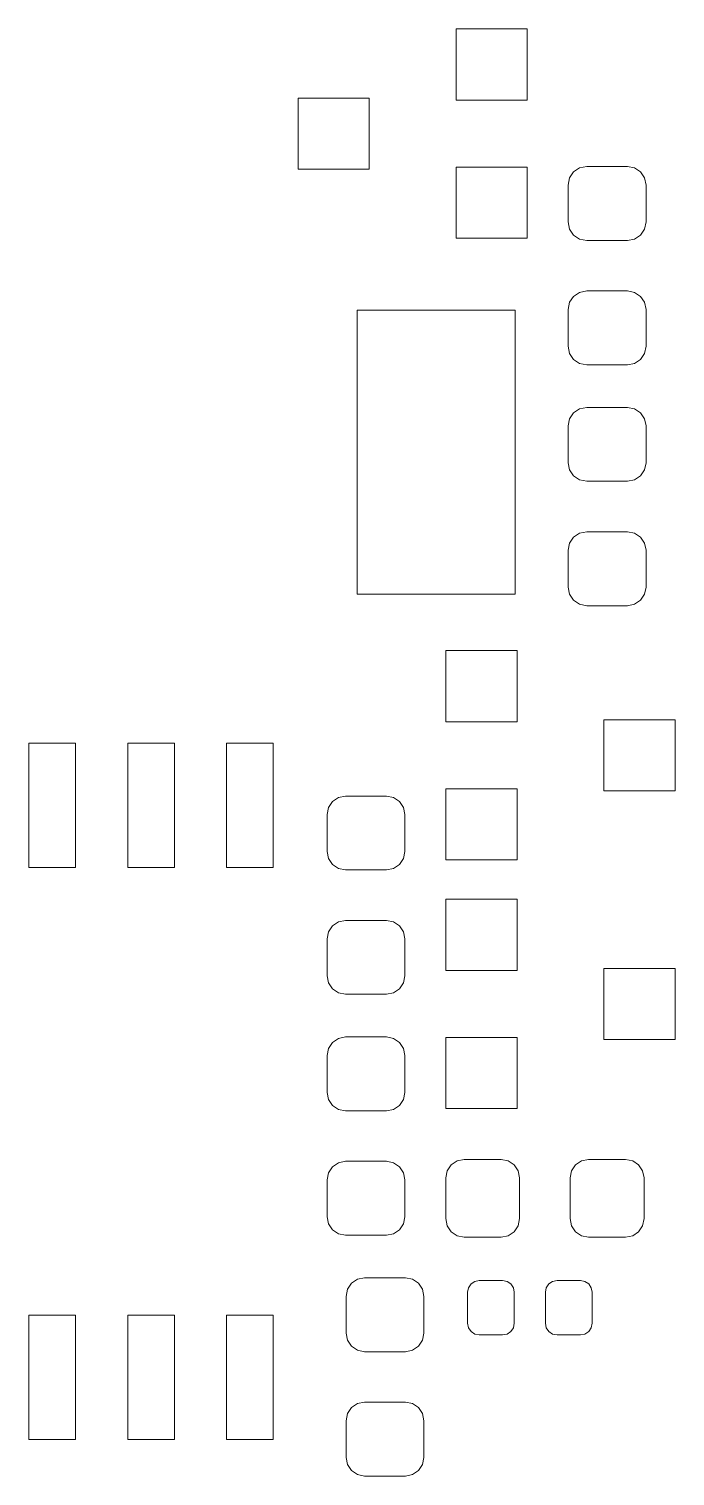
# Model space of a CAD drawing. Header units: millimetres. Extents: x -38 to 35, y -96 to 126.
# Drawn here: x 26.98 to 35.29, y -96.28 to -77.66 of the extents above; entities that cross this region are included whole.
import ezdxf

# ---------------------------------------------------------------- set-up
doc = ezdxf.new("R2010")
doc.units = ezdxf.units.MM
doc.header["$MEASUREMENT"] = 0
doc.layers.add('Layer 1', color=7, linetype='Continuous')

msp = doc.modelspace()

# ---------------------------------------------------------------- linework, layer by layer
at = {"layer": 'Layer 1', "lineweight": 9}
for points, knots in [([(33.3929, -77.6598), (33.3929, -77.6598), (32.4785, -77.6598), (32.4785, -77.6598), (32.4785, -77.6598), (32.4785, -77.6598), (32.4785, -78.5742), (32.4785, -78.5742), (32.4785, -78.5742), (32.4785, -78.5742), (33.3929, -78.5742), (33.3929, -78.5742), (33.3929, -78.5742), (33.3929, -78.5742), (33.3929, -77.6598), (33.3929, -77.6598)], [0, 0, 0, 0, 0.2, 0.2, 0.2, 0.2, 0.4, 0.4, 0.4, 0.4, 0.6, 0.6, 0.6, 0.6, 1, 1, 1, 1]), ([(31.3609, -78.5488), (31.3609, -78.5488), (30.4465, -78.5488), (30.4465, -78.5488), (30.4465, -78.5488), (30.4465, -78.5488), (30.4465, -79.4632), (30.4465, -79.4632), (30.4465, -79.4632), (30.4465, -79.4632), (31.3609, -79.4632), (31.3609, -79.4632), (31.3609, -79.4632), (31.3609, -79.4632), (31.3609, -78.5488), (31.3609, -78.5488)], [0, 0, 0, 0, 0.2, 0.2, 0.2, 0.2, 0.4, 0.4, 0.4, 0.4, 0.6, 0.6, 0.6, 0.6, 1, 1, 1, 1]), ([(33.3929, -79.4378), (33.3929, -79.4378), (32.4785, -79.4378), (32.4785, -79.4378), (32.4785, -79.4378), (32.4785, -79.4378), (32.4785, -80.3522), (32.4785, -80.3522), (32.4785, -80.3522), (32.4785, -80.3522), (33.3929, -80.3522), (33.3929, -80.3522), (33.3929, -80.3522), (33.3929, -80.3522), (33.3929, -79.4378), (33.3929, -79.4378)], [0, 0, 0, 0, 0.2, 0.2, 0.2, 0.2, 0.4, 0.4, 0.4, 0.4, 0.6, 0.6, 0.6, 0.6, 1, 1, 1, 1]), ([(34.1572, -79.431), (34.1572, -79.431), (34.0663, -79.4491), (34.0663, -79.4491), (34.0663, -79.4491), (34.0663, -79.4491), (33.9893, -79.5006), (33.9893, -79.5006), (33.9893, -79.5006), (33.9893, -79.5006), (33.9378, -79.5776), (33.9378, -79.5776), (33.9378, -79.5776), (33.9378, -79.5776), (33.9197, -79.6685), (33.9197, -79.6685), (33.9197, -79.6685), (33.9197, -79.6685), (33.9197, -80.1435), (33.9197, -80.1435), (33.9197, -80.1435), (33.9197, -80.1435), (33.9378, -80.2344), (33.9378, -80.2344), (33.9378, -80.2344), (33.9378, -80.2344), (33.9893, -80.3114), (33.9893, -80.3114), (33.9893, -80.3114), (33.9893, -80.3114), (34.0663, -80.3629), (34.0663, -80.3629), (34.0663, -80.3629), (34.0663, -80.3629), (34.1572, -80.381), (34.1572, -80.381), (34.1572, -80.381), (34.1572, -80.381), (34.6822, -80.381), (34.6822, -80.381), (34.6822, -80.381), (34.6822, -80.381), (34.7731, -80.3629), (34.7731, -80.3629), (34.7731, -80.3629), (34.7731, -80.3629), (34.8501, -80.3114), (34.8501, -80.3114), (34.8501, -80.3114), (34.8501, -80.3114), (34.9016, -80.2344), (34.9016, -80.2344), (34.9016, -80.2344), (34.9016, -80.2344), (34.9197, -80.1435), (34.9197, -80.1435), (34.9197, -80.1435), (34.9197, -80.1435), (34.9197, -79.6685), (34.9197, -79.6685), (34.9197, -79.6685), (34.9197, -79.6685), (34.9016, -79.5776), (34.9016, -79.5776), (34.9016, -79.5776), (34.9016, -79.5776), (34.8501, -79.5006), (34.8501, -79.5006), (34.8501, -79.5006), (34.8501, -79.5006), (34.7731, -79.4491), (34.7731, -79.4491), (34.7731, -79.4491), (34.7731, -79.4491), (34.6822, -79.431), (34.6822, -79.431), (34.6822, -79.431), (34.6822, -79.431), (34.1572, -79.431), (34.1572, -79.431)], [0, 0, 0, 0, 0.047619, 0.047619, 0.047619, 0.047619, 0.0952381, 0.0952381, 0.0952381, 0.0952381, 0.1428571, 0.1428571, 0.1428571, 0.1428571, 0.1904762, 0.1904762, 0.1904762, 0.1904762, 0.2380952, 0.2380952, 0.2380952, 0.2380952, 0.2857143, 0.2857143, 0.2857143, 0.2857143, 0.3333333, 0.3333333, 0.3333333, 0.3333333, 0.3809524, 0.3809524, 0.3809524, 0.3809524, 0.4285714, 0.4285714, 0.4285714, 0.4285714, 0.4761905, 0.4761905, 0.4761905, 0.4761905, 0.5238095, 0.5238095, 0.5238095, 0.5238095, 0.5714286, 0.5714286, 0.5714286, 0.5714286, 0.6190476, 0.6190476, 0.6190476, 0.6190476, 0.6666667, 0.6666667, 0.6666667, 0.6666667, 0.7142857, 0.7142857, 0.7142857, 0.7142857, 0.7619048, 0.7619048, 0.7619048, 0.7619048, 0.8095238, 0.8095238, 0.8095238, 0.8095238, 0.8571429, 0.8571429, 0.8571429, 0.8571429, 0.9047619, 0.9047619, 0.9047619, 0.9047619, 1, 1, 1, 1]), ([(34.1572, -81.031), (34.1572, -81.031), (34.0663, -81.0491), (34.0663, -81.0491), (34.0663, -81.0491), (34.0663, -81.0491), (33.9893, -81.1006), (33.9893, -81.1006), (33.9893, -81.1006), (33.9893, -81.1006), (33.9378, -81.1776), (33.9378, -81.1776), (33.9378, -81.1776), (33.9378, -81.1776), (33.9197, -81.2685), (33.9197, -81.2685), (33.9197, -81.2685), (33.9197, -81.2685), (33.9197, -81.7435), (33.9197, -81.7435), (33.9197, -81.7435), (33.9197, -81.7435), (33.9378, -81.8344), (33.9378, -81.8344), (33.9378, -81.8344), (33.9378, -81.8344), (33.9893, -81.9114), (33.9893, -81.9114), (33.9893, -81.9114), (33.9893, -81.9114), (34.0663, -81.9629), (34.0663, -81.9629), (34.0663, -81.9629), (34.0663, -81.9629), (34.1572, -81.981), (34.1572, -81.981), (34.1572, -81.981), (34.1572, -81.981), (34.6822, -81.981), (34.6822, -81.981), (34.6822, -81.981), (34.6822, -81.981), (34.7731, -81.9629), (34.7731, -81.9629), (34.7731, -81.9629), (34.7731, -81.9629), (34.8501, -81.9114), (34.8501, -81.9114), (34.8501, -81.9114), (34.8501, -81.9114), (34.9016, -81.8344), (34.9016, -81.8344), (34.9016, -81.8344), (34.9016, -81.8344), (34.9197, -81.7435), (34.9197, -81.7435), (34.9197, -81.7435), (34.9197, -81.7435), (34.9197, -81.2685), (34.9197, -81.2685), (34.9197, -81.2685), (34.9197, -81.2685), (34.9016, -81.1776), (34.9016, -81.1776), (34.9016, -81.1776), (34.9016, -81.1776), (34.8501, -81.1006), (34.8501, -81.1006), (34.8501, -81.1006), (34.8501, -81.1006), (34.7731, -81.0491), (34.7731, -81.0491), (34.7731, -81.0491), (34.7731, -81.0491), (34.6822, -81.031), (34.6822, -81.031), (34.6822, -81.031), (34.6822, -81.031), (34.1572, -81.031), (34.1572, -81.031)], [0, 0, 0, 0, 0.047619, 0.047619, 0.047619, 0.047619, 0.0952381, 0.0952381, 0.0952381, 0.0952381, 0.1428571, 0.1428571, 0.1428571, 0.1428571, 0.1904762, 0.1904762, 0.1904762, 0.1904762, 0.2380952, 0.2380952, 0.2380952, 0.2380952, 0.2857143, 0.2857143, 0.2857143, 0.2857143, 0.3333333, 0.3333333, 0.3333333, 0.3333333, 0.3809524, 0.3809524, 0.3809524, 0.3809524, 0.4285714, 0.4285714, 0.4285714, 0.4285714, 0.4761905, 0.4761905, 0.4761905, 0.4761905, 0.5238095, 0.5238095, 0.5238095, 0.5238095, 0.5714286, 0.5714286, 0.5714286, 0.5714286, 0.6190476, 0.6190476, 0.6190476, 0.6190476, 0.6666667, 0.6666667, 0.6666667, 0.6666667, 0.7142857, 0.7142857, 0.7142857, 0.7142857, 0.7619048, 0.7619048, 0.7619048, 0.7619048, 0.8095238, 0.8095238, 0.8095238, 0.8095238, 0.8571429, 0.8571429, 0.8571429, 0.8571429, 0.9047619, 0.9047619, 0.9047619, 0.9047619, 1, 1, 1, 1]), ([(33.2377, -81.2772), (33.2377, -81.2772), (31.2057, -81.2772), (31.2057, -81.2772), (31.2057, -81.2772), (31.2057, -81.2772), (31.2057, -84.9348), (31.2057, -84.9348), (31.2057, -84.9348), (31.2057, -84.9348), (33.2377, -84.9348), (33.2377, -84.9348), (33.2377, -84.9348), (33.2377, -84.9348), (33.2377, -81.2772), (33.2377, -81.2772)], [0, 0, 0, 0, 0.2, 0.2, 0.2, 0.2, 0.4, 0.4, 0.4, 0.4, 0.6, 0.6, 0.6, 0.6, 1, 1, 1, 1]), ([(34.6822, -83.481), (34.6822, -83.481), (34.7731, -83.4629), (34.7731, -83.4629), (34.7731, -83.4629), (34.7731, -83.4629), (34.8501, -83.4114), (34.8501, -83.4114), (34.8501, -83.4114), (34.8501, -83.4114), (34.9016, -83.3344), (34.9016, -83.3344), (34.9016, -83.3344), (34.9016, -83.3344), (34.9197, -83.2435), (34.9197, -83.2435), (34.9197, -83.2435), (34.9197, -83.2435), (34.9197, -82.7685), (34.9197, -82.7685), (34.9197, -82.7685), (34.9197, -82.7685), (34.9016, -82.6776), (34.9016, -82.6776), (34.9016, -82.6776), (34.9016, -82.6776), (34.8501, -82.6006), (34.8501, -82.6006), (34.8501, -82.6006), (34.8501, -82.6006), (34.7731, -82.5491), (34.7731, -82.5491), (34.7731, -82.5491), (34.7731, -82.5491), (34.6822, -82.531), (34.6822, -82.531), (34.6822, -82.531), (34.6822, -82.531), (34.1572, -82.531), (34.1572, -82.531), (34.1572, -82.531), (34.1572, -82.531), (34.0663, -82.5491), (34.0663, -82.5491), (34.0663, -82.5491), (34.0663, -82.5491), (33.9893, -82.6006), (33.9893, -82.6006), (33.9893, -82.6006), (33.9893, -82.6006), (33.9378, -82.6776), (33.9378, -82.6776), (33.9378, -82.6776), (33.9378, -82.6776), (33.9197, -82.7685), (33.9197, -82.7685), (33.9197, -82.7685), (33.9197, -82.7685), (33.9197, -83.2435), (33.9197, -83.2435), (33.9197, -83.2435), (33.9197, -83.2435), (33.9378, -83.3344), (33.9378, -83.3344), (33.9378, -83.3344), (33.9378, -83.3344), (33.9893, -83.4114), (33.9893, -83.4114), (33.9893, -83.4114), (33.9893, -83.4114), (34.0663, -83.4629), (34.0663, -83.4629), (34.0663, -83.4629), (34.0663, -83.4629), (34.1572, -83.481), (34.1572, -83.481), (34.1572, -83.481), (34.1572, -83.481), (34.6822, -83.481), (34.6822, -83.481)], [0, 0, 0, 0, 0.047619, 0.047619, 0.047619, 0.047619, 0.0952381, 0.0952381, 0.0952381, 0.0952381, 0.1428571, 0.1428571, 0.1428571, 0.1428571, 0.1904762, 0.1904762, 0.1904762, 0.1904762, 0.2380952, 0.2380952, 0.2380952, 0.2380952, 0.2857143, 0.2857143, 0.2857143, 0.2857143, 0.3333333, 0.3333333, 0.3333333, 0.3333333, 0.3809524, 0.3809524, 0.3809524, 0.3809524, 0.4285714, 0.4285714, 0.4285714, 0.4285714, 0.4761905, 0.4761905, 0.4761905, 0.4761905, 0.5238095, 0.5238095, 0.5238095, 0.5238095, 0.5714286, 0.5714286, 0.5714286, 0.5714286, 0.6190476, 0.6190476, 0.6190476, 0.6190476, 0.6666667, 0.6666667, 0.6666667, 0.6666667, 0.7142857, 0.7142857, 0.7142857, 0.7142857, 0.7619048, 0.7619048, 0.7619048, 0.7619048, 0.8095238, 0.8095238, 0.8095238, 0.8095238, 0.8571429, 0.8571429, 0.8571429, 0.8571429, 0.9047619, 0.9047619, 0.9047619, 0.9047619, 1, 1, 1, 1]), ([(34.6822, -85.081), (34.6822, -85.081), (34.7731, -85.0629), (34.7731, -85.0629), (34.7731, -85.0629), (34.7731, -85.0629), (34.8501, -85.0114), (34.8501, -85.0114), (34.8501, -85.0114), (34.8501, -85.0114), (34.9016, -84.9344), (34.9016, -84.9344), (34.9016, -84.9344), (34.9016, -84.9344), (34.9197, -84.8435), (34.9197, -84.8435), (34.9197, -84.8435), (34.9197, -84.8435), (34.9197, -84.3685), (34.9197, -84.3685), (34.9197, -84.3685), (34.9197, -84.3685), (34.9016, -84.2776), (34.9016, -84.2776), (34.9016, -84.2776), (34.9016, -84.2776), (34.8501, -84.2006), (34.8501, -84.2006), (34.8501, -84.2006), (34.8501, -84.2006), (34.7731, -84.1491), (34.7731, -84.1491), (34.7731, -84.1491), (34.7731, -84.1491), (34.6822, -84.131), (34.6822, -84.131), (34.6822, -84.131), (34.6822, -84.131), (34.1572, -84.131), (34.1572, -84.131), (34.1572, -84.131), (34.1572, -84.131), (34.0663, -84.1491), (34.0663, -84.1491), (34.0663, -84.1491), (34.0663, -84.1491), (33.9893, -84.2006), (33.9893, -84.2006), (33.9893, -84.2006), (33.9893, -84.2006), (33.9378, -84.2776), (33.9378, -84.2776), (33.9378, -84.2776), (33.9378, -84.2776), (33.9197, -84.3685), (33.9197, -84.3685), (33.9197, -84.3685), (33.9197, -84.3685), (33.9197, -84.8435), (33.9197, -84.8435), (33.9197, -84.8435), (33.9197, -84.8435), (33.9378, -84.9344), (33.9378, -84.9344), (33.9378, -84.9344), (33.9378, -84.9344), (33.9893, -85.0114), (33.9893, -85.0114), (33.9893, -85.0114), (33.9893, -85.0114), (34.0663, -85.0629), (34.0663, -85.0629), (34.0663, -85.0629), (34.0663, -85.0629), (34.1572, -85.081), (34.1572, -85.081), (34.1572, -85.081), (34.1572, -85.081), (34.6822, -85.081), (34.6822, -85.081)], [0, 0, 0, 0, 0.047619, 0.047619, 0.047619, 0.047619, 0.0952381, 0.0952381, 0.0952381, 0.0952381, 0.1428571, 0.1428571, 0.1428571, 0.1428571, 0.1904762, 0.1904762, 0.1904762, 0.1904762, 0.2380952, 0.2380952, 0.2380952, 0.2380952, 0.2857143, 0.2857143, 0.2857143, 0.2857143, 0.3333333, 0.3333333, 0.3333333, 0.3333333, 0.3809524, 0.3809524, 0.3809524, 0.3809524, 0.4285714, 0.4285714, 0.4285714, 0.4285714, 0.4761905, 0.4761905, 0.4761905, 0.4761905, 0.5238095, 0.5238095, 0.5238095, 0.5238095, 0.5714286, 0.5714286, 0.5714286, 0.5714286, 0.6190476, 0.6190476, 0.6190476, 0.6190476, 0.6666667, 0.6666667, 0.6666667, 0.6666667, 0.7142857, 0.7142857, 0.7142857, 0.7142857, 0.7619048, 0.7619048, 0.7619048, 0.7619048, 0.8095238, 0.8095238, 0.8095238, 0.8095238, 0.8571429, 0.8571429, 0.8571429, 0.8571429, 0.9047619, 0.9047619, 0.9047619, 0.9047619, 1, 1, 1, 1]), ([(32.3465, -86.5742), (32.3465, -86.5742), (33.2609, -86.5742), (33.2609, -86.5742), (33.2609, -86.5742), (33.2609, -86.5742), (33.2609, -85.6598), (33.2609, -85.6598), (33.2609, -85.6598), (33.2609, -85.6598), (32.3465, -85.6598), (32.3465, -85.6598), (32.3465, -85.6598), (32.3465, -85.6598), (32.3465, -86.5742), (32.3465, -86.5742)], [0, 0, 0, 0, 0.2, 0.2, 0.2, 0.2, 0.4, 0.4, 0.4, 0.4, 0.6, 0.6, 0.6, 0.6, 1, 1, 1, 1]), ([(34.3785, -87.4632), (34.3785, -87.4632), (35.2929, -87.4632), (35.2929, -87.4632), (35.2929, -87.4632), (35.2929, -87.4632), (35.2929, -86.5488), (35.2929, -86.5488), (35.2929, -86.5488), (35.2929, -86.5488), (34.3785, -86.5488), (34.3785, -86.5488), (34.3785, -86.5488), (34.3785, -86.5488), (34.3785, -87.4632), (34.3785, -87.4632)], [0, 0, 0, 0, 0.2, 0.2, 0.2, 0.2, 0.4, 0.4, 0.4, 0.4, 0.6, 0.6, 0.6, 0.6, 1, 1, 1, 1]), ([(30.1247, -88.4495), (30.1247, -88.4495), (30.1247, -86.8495), (30.1247, -86.8495), (30.1247, -86.8495), (30.1247, -86.8495), (29.5247, -86.8495), (29.5247, -86.8495), (29.5247, -86.8495), (29.5247, -86.8495), (29.5247, -88.4495), (29.5247, -88.4495), (29.5247, -88.4495), (29.5247, -88.4495), (30.1247, -88.4495), (30.1247, -88.4495)], [0, 0, 0, 0, 0.2, 0.2, 0.2, 0.2, 0.4, 0.4, 0.4, 0.4, 0.6, 0.6, 0.6, 0.6, 1, 1, 1, 1]), ([(32.3465, -88.3522), (32.3465, -88.3522), (33.2609, -88.3522), (33.2609, -88.3522), (33.2609, -88.3522), (33.2609, -88.3522), (33.2609, -87.4378), (33.2609, -87.4378), (33.2609, -87.4378), (33.2609, -87.4378), (32.3465, -87.4378), (32.3465, -87.4378), (32.3465, -87.4378), (32.3465, -87.4378), (32.3465, -88.3522), (32.3465, -88.3522)], [0, 0, 0, 0, 0.2, 0.2, 0.2, 0.2, 0.4, 0.4, 0.4, 0.4, 0.6, 0.6, 0.6, 0.6, 1, 1, 1, 1]), ([(31.0572, -87.531), (31.0572, -87.531), (30.9663, -87.5491), (30.9663, -87.5491), (30.9663, -87.5491), (30.9663, -87.5491), (30.8893, -87.6006), (30.8893, -87.6006), (30.8893, -87.6006), (30.8893, -87.6006), (30.8378, -87.6776), (30.8378, -87.6776), (30.8378, -87.6776), (30.8378, -87.6776), (30.8197, -87.7685), (30.8197, -87.7685), (30.8197, -87.7685), (30.8197, -87.7685), (30.8197, -88.2435), (30.8197, -88.2435), (30.8197, -88.2435), (30.8197, -88.2435), (30.8378, -88.3344), (30.8378, -88.3344), (30.8378, -88.3344), (30.8378, -88.3344), (30.8893, -88.4114), (30.8893, -88.4114), (30.8893, -88.4114), (30.8893, -88.4114), (30.9663, -88.4629), (30.9663, -88.4629), (30.9663, -88.4629), (30.9663, -88.4629), (31.0572, -88.481), (31.0572, -88.481), (31.0572, -88.481), (31.0572, -88.481), (31.5822, -88.481), (31.5822, -88.481), (31.5822, -88.481), (31.5822, -88.481), (31.6731, -88.4629), (31.6731, -88.4629), (31.6731, -88.4629), (31.6731, -88.4629), (31.7501, -88.4114), (31.7501, -88.4114), (31.7501, -88.4114), (31.7501, -88.4114), (31.8016, -88.3344), (31.8016, -88.3344), (31.8016, -88.3344), (31.8016, -88.3344), (31.8197, -88.2435), (31.8197, -88.2435), (31.8197, -88.2435), (31.8197, -88.2435), (31.8197, -87.7685), (31.8197, -87.7685), (31.8197, -87.7685), (31.8197, -87.7685), (31.8016, -87.6776), (31.8016, -87.6776), (31.8016, -87.6776), (31.8016, -87.6776), (31.7501, -87.6006), (31.7501, -87.6006), (31.7501, -87.6006), (31.7501, -87.6006), (31.6731, -87.5491), (31.6731, -87.5491), (31.6731, -87.5491), (31.6731, -87.5491), (31.5822, -87.531), (31.5822, -87.531), (31.5822, -87.531), (31.5822, -87.531), (31.0572, -87.531), (31.0572, -87.531)], [0, 0, 0, 0, 0.047619, 0.047619, 0.047619, 0.047619, 0.0952381, 0.0952381, 0.0952381, 0.0952381, 0.1428571, 0.1428571, 0.1428571, 0.1428571, 0.1904762, 0.1904762, 0.1904762, 0.1904762, 0.2380952, 0.2380952, 0.2380952, 0.2380952, 0.2857143, 0.2857143, 0.2857143, 0.2857143, 0.3333333, 0.3333333, 0.3333333, 0.3333333, 0.3809524, 0.3809524, 0.3809524, 0.3809524, 0.4285714, 0.4285714, 0.4285714, 0.4285714, 0.4761905, 0.4761905, 0.4761905, 0.4761905, 0.5238095, 0.5238095, 0.5238095, 0.5238095, 0.5714286, 0.5714286, 0.5714286, 0.5714286, 0.6190476, 0.6190476, 0.6190476, 0.6190476, 0.6666667, 0.6666667, 0.6666667, 0.6666667, 0.7142857, 0.7142857, 0.7142857, 0.7142857, 0.7619048, 0.7619048, 0.7619048, 0.7619048, 0.8095238, 0.8095238, 0.8095238, 0.8095238, 0.8571429, 0.8571429, 0.8571429, 0.8571429, 0.9047619, 0.9047619, 0.9047619, 0.9047619, 1, 1, 1, 1]), ([(32.3465, -89.7742), (32.3465, -89.7742), (33.2609, -89.7742), (33.2609, -89.7742), (33.2609, -89.7742), (33.2609, -89.7742), (33.2609, -88.8598), (33.2609, -88.8598), (33.2609, -88.8598), (33.2609, -88.8598), (32.3465, -88.8598), (32.3465, -88.8598), (32.3465, -88.8598), (32.3465, -88.8598), (32.3465, -89.7742), (32.3465, -89.7742)], [0, 0, 0, 0, 0.2, 0.2, 0.2, 0.2, 0.4, 0.4, 0.4, 0.4, 0.6, 0.6, 0.6, 0.6, 1, 1, 1, 1]), ([(31.0572, -89.131), (31.0572, -89.131), (30.9663, -89.1491), (30.9663, -89.1491), (30.9663, -89.1491), (30.9663, -89.1491), (30.8893, -89.2006), (30.8893, -89.2006), (30.8893, -89.2006), (30.8893, -89.2006), (30.8378, -89.2776), (30.8378, -89.2776), (30.8378, -89.2776), (30.8378, -89.2776), (30.8197, -89.3685), (30.8197, -89.3685), (30.8197, -89.3685), (30.8197, -89.3685), (30.8197, -89.8435), (30.8197, -89.8435), (30.8197, -89.8435), (30.8197, -89.8435), (30.8378, -89.9344), (30.8378, -89.9344), (30.8378, -89.9344), (30.8378, -89.9344), (30.8893, -90.0114), (30.8893, -90.0114), (30.8893, -90.0114), (30.8893, -90.0114), (30.9663, -90.0629), (30.9663, -90.0629), (30.9663, -90.0629), (30.9663, -90.0629), (31.0572, -90.081), (31.0572, -90.081), (31.0572, -90.081), (31.0572, -90.081), (31.5822, -90.081), (31.5822, -90.081), (31.5822, -90.081), (31.5822, -90.081), (31.6731, -90.0629), (31.6731, -90.0629), (31.6731, -90.0629), (31.6731, -90.0629), (31.7501, -90.0114), (31.7501, -90.0114), (31.7501, -90.0114), (31.7501, -90.0114), (31.8016, -89.9344), (31.8016, -89.9344), (31.8016, -89.9344), (31.8016, -89.9344), (31.8197, -89.8435), (31.8197, -89.8435), (31.8197, -89.8435), (31.8197, -89.8435), (31.8197, -89.3685), (31.8197, -89.3685), (31.8197, -89.3685), (31.8197, -89.3685), (31.8016, -89.2776), (31.8016, -89.2776), (31.8016, -89.2776), (31.8016, -89.2776), (31.7501, -89.2006), (31.7501, -89.2006), (31.7501, -89.2006), (31.7501, -89.2006), (31.6731, -89.1491), (31.6731, -89.1491), (31.6731, -89.1491), (31.6731, -89.1491), (31.5822, -89.131), (31.5822, -89.131), (31.5822, -89.131), (31.5822, -89.131), (31.0572, -89.131), (31.0572, -89.131)], [0, 0, 0, 0, 0.047619, 0.047619, 0.047619, 0.047619, 0.0952381, 0.0952381, 0.0952381, 0.0952381, 0.1428571, 0.1428571, 0.1428571, 0.1428571, 0.1904762, 0.1904762, 0.1904762, 0.1904762, 0.2380952, 0.2380952, 0.2380952, 0.2380952, 0.2857143, 0.2857143, 0.2857143, 0.2857143, 0.3333333, 0.3333333, 0.3333333, 0.3333333, 0.3809524, 0.3809524, 0.3809524, 0.3809524, 0.4285714, 0.4285714, 0.4285714, 0.4285714, 0.4761905, 0.4761905, 0.4761905, 0.4761905, 0.5238095, 0.5238095, 0.5238095, 0.5238095, 0.5714286, 0.5714286, 0.5714286, 0.5714286, 0.6190476, 0.6190476, 0.6190476, 0.6190476, 0.6666667, 0.6666667, 0.6666667, 0.6666667, 0.7142857, 0.7142857, 0.7142857, 0.7142857, 0.7619048, 0.7619048, 0.7619048, 0.7619048, 0.8095238, 0.8095238, 0.8095238, 0.8095238, 0.8571429, 0.8571429, 0.8571429, 0.8571429, 0.9047619, 0.9047619, 0.9047619, 0.9047619, 1, 1, 1, 1]), ([(34.3785, -90.6632), (34.3785, -90.6632), (35.2929, -90.6632), (35.2929, -90.6632), (35.2929, -90.6632), (35.2929, -90.6632), (35.2929, -89.7488), (35.2929, -89.7488), (35.2929, -89.7488), (35.2929, -89.7488), (34.3785, -89.7488), (34.3785, -89.7488), (34.3785, -89.7488), (34.3785, -89.7488), (34.3785, -90.6632), (34.3785, -90.6632)], [0, 0, 0, 0, 0.2, 0.2, 0.2, 0.2, 0.4, 0.4, 0.4, 0.4, 0.6, 0.6, 0.6, 0.6, 1, 1, 1, 1]), ([(31.5822, -91.581), (31.5822, -91.581), (31.6731, -91.5629), (31.6731, -91.5629), (31.6731, -91.5629), (31.6731, -91.5629), (31.7501, -91.5114), (31.7501, -91.5114), (31.7501, -91.5114), (31.7501, -91.5114), (31.8016, -91.4344), (31.8016, -91.4344), (31.8016, -91.4344), (31.8016, -91.4344), (31.8197, -91.3435), (31.8197, -91.3435), (31.8197, -91.3435), (31.8197, -91.3435), (31.8197, -90.8685), (31.8197, -90.8685), (31.8197, -90.8685), (31.8197, -90.8685), (31.8016, -90.7776), (31.8016, -90.7776), (31.8016, -90.7776), (31.8016, -90.7776), (31.7501, -90.7006), (31.7501, -90.7006), (31.7501, -90.7006), (31.7501, -90.7006), (31.6731, -90.6491), (31.6731, -90.6491), (31.6731, -90.6491), (31.6731, -90.6491), (31.5822, -90.631), (31.5822, -90.631), (31.5822, -90.631), (31.5822, -90.631), (31.0572, -90.631), (31.0572, -90.631), (31.0572, -90.631), (31.0572, -90.631), (30.9663, -90.6491), (30.9663, -90.6491), (30.9663, -90.6491), (30.9663, -90.6491), (30.8893, -90.7006), (30.8893, -90.7006), (30.8893, -90.7006), (30.8893, -90.7006), (30.8378, -90.7776), (30.8378, -90.7776), (30.8378, -90.7776), (30.8378, -90.7776), (30.8197, -90.8685), (30.8197, -90.8685), (30.8197, -90.8685), (30.8197, -90.8685), (30.8197, -91.3435), (30.8197, -91.3435), (30.8197, -91.3435), (30.8197, -91.3435), (30.8378, -91.4344), (30.8378, -91.4344), (30.8378, -91.4344), (30.8378, -91.4344), (30.8893, -91.5114), (30.8893, -91.5114), (30.8893, -91.5114), (30.8893, -91.5114), (30.9663, -91.5629), (30.9663, -91.5629), (30.9663, -91.5629), (30.9663, -91.5629), (31.0572, -91.581), (31.0572, -91.581), (31.0572, -91.581), (31.0572, -91.581), (31.5822, -91.581), (31.5822, -91.581)], [0, 0, 0, 0, 0.047619, 0.047619, 0.047619, 0.047619, 0.0952381, 0.0952381, 0.0952381, 0.0952381, 0.1428571, 0.1428571, 0.1428571, 0.1428571, 0.1904762, 0.1904762, 0.1904762, 0.1904762, 0.2380952, 0.2380952, 0.2380952, 0.2380952, 0.2857143, 0.2857143, 0.2857143, 0.2857143, 0.3333333, 0.3333333, 0.3333333, 0.3333333, 0.3809524, 0.3809524, 0.3809524, 0.3809524, 0.4285714, 0.4285714, 0.4285714, 0.4285714, 0.4761905, 0.4761905, 0.4761905, 0.4761905, 0.5238095, 0.5238095, 0.5238095, 0.5238095, 0.5714286, 0.5714286, 0.5714286, 0.5714286, 0.6190476, 0.6190476, 0.6190476, 0.6190476, 0.6666667, 0.6666667, 0.6666667, 0.6666667, 0.7142857, 0.7142857, 0.7142857, 0.7142857, 0.7619048, 0.7619048, 0.7619048, 0.7619048, 0.8095238, 0.8095238, 0.8095238, 0.8095238, 0.8571429, 0.8571429, 0.8571429, 0.8571429, 0.9047619, 0.9047619, 0.9047619, 0.9047619, 1, 1, 1, 1]), ([(32.3465, -91.5522), (32.3465, -91.5522), (33.2609, -91.5522), (33.2609, -91.5522), (33.2609, -91.5522), (33.2609, -91.5522), (33.2609, -90.6378), (33.2609, -90.6378), (33.2609, -90.6378), (33.2609, -90.6378), (32.3465, -90.6378), (32.3465, -90.6378), (32.3465, -90.6378), (32.3465, -90.6378), (32.3465, -91.5522), (32.3465, -91.5522)], [0, 0, 0, 0, 0.2, 0.2, 0.2, 0.2, 0.4, 0.4, 0.4, 0.4, 0.6, 0.6, 0.6, 0.6, 1, 1, 1, 1]), ([(31.5822, -93.181), (31.5822, -93.181), (31.6731, -93.1629), (31.6731, -93.1629), (31.6731, -93.1629), (31.6731, -93.1629), (31.7501, -93.1114), (31.7501, -93.1114), (31.7501, -93.1114), (31.7501, -93.1114), (31.8016, -93.0344), (31.8016, -93.0344), (31.8016, -93.0344), (31.8016, -93.0344), (31.8197, -92.9435), (31.8197, -92.9435), (31.8197, -92.9435), (31.8197, -92.9435), (31.8197, -92.4685), (31.8197, -92.4685), (31.8197, -92.4685), (31.8197, -92.4685), (31.8016, -92.3776), (31.8016, -92.3776), (31.8016, -92.3776), (31.8016, -92.3776), (31.7501, -92.3006), (31.7501, -92.3006), (31.7501, -92.3006), (31.7501, -92.3006), (31.6731, -92.2491), (31.6731, -92.2491), (31.6731, -92.2491), (31.6731, -92.2491), (31.5822, -92.231), (31.5822, -92.231), (31.5822, -92.231), (31.5822, -92.231), (31.0572, -92.231), (31.0572, -92.231), (31.0572, -92.231), (31.0572, -92.231), (30.9663, -92.2491), (30.9663, -92.2491), (30.9663, -92.2491), (30.9663, -92.2491), (30.8893, -92.3006), (30.8893, -92.3006), (30.8893, -92.3006), (30.8893, -92.3006), (30.8378, -92.3776), (30.8378, -92.3776), (30.8378, -92.3776), (30.8378, -92.3776), (30.8197, -92.4685), (30.8197, -92.4685), (30.8197, -92.4685), (30.8197, -92.4685), (30.8197, -92.9435), (30.8197, -92.9435), (30.8197, -92.9435), (30.8197, -92.9435), (30.8378, -93.0344), (30.8378, -93.0344), (30.8378, -93.0344), (30.8378, -93.0344), (30.8893, -93.1114), (30.8893, -93.1114), (30.8893, -93.1114), (30.8893, -93.1114), (30.9663, -93.1629), (30.9663, -93.1629), (30.9663, -93.1629), (30.9663, -93.1629), (31.0572, -93.181), (31.0572, -93.181), (31.0572, -93.181), (31.0572, -93.181), (31.5822, -93.181), (31.5822, -93.181)], [0, 0, 0, 0, 0.047619, 0.047619, 0.047619, 0.047619, 0.0952381, 0.0952381, 0.0952381, 0.0952381, 0.1428571, 0.1428571, 0.1428571, 0.1428571, 0.1904762, 0.1904762, 0.1904762, 0.1904762, 0.2380952, 0.2380952, 0.2380952, 0.2380952, 0.2857143, 0.2857143, 0.2857143, 0.2857143, 0.3333333, 0.3333333, 0.3333333, 0.3333333, 0.3809524, 0.3809524, 0.3809524, 0.3809524, 0.4285714, 0.4285714, 0.4285714, 0.4285714, 0.4761905, 0.4761905, 0.4761905, 0.4761905, 0.5238095, 0.5238095, 0.5238095, 0.5238095, 0.5714286, 0.5714286, 0.5714286, 0.5714286, 0.6190476, 0.6190476, 0.6190476, 0.6190476, 0.6666667, 0.6666667, 0.6666667, 0.6666667, 0.7142857, 0.7142857, 0.7142857, 0.7142857, 0.7619048, 0.7619048, 0.7619048, 0.7619048, 0.8095238, 0.8095238, 0.8095238, 0.8095238, 0.8571429, 0.8571429, 0.8571429, 0.8571429, 0.9047619, 0.9047619, 0.9047619, 0.9047619, 1, 1, 1, 1]), ([(33.2947, -92.4435), (33.2947, -92.4435), (33.2766, -92.3526), (33.2766, -92.3526), (33.2766, -92.3526), (33.2766, -92.3526), (33.2251, -92.2756), (33.2251, -92.2756), (33.2251, -92.2756), (33.2251, -92.2756), (33.1481, -92.2241), (33.1481, -92.2241), (33.1481, -92.2241), (33.1481, -92.2241), (33.0572, -92.206), (33.0572, -92.206), (33.0572, -92.206), (33.0572, -92.206), (32.5822, -92.206), (32.5822, -92.206), (32.5822, -92.206), (32.5822, -92.206), (32.4913, -92.2241), (32.4913, -92.2241), (32.4913, -92.2241), (32.4913, -92.2241), (32.4143, -92.2756), (32.4143, -92.2756), (32.4143, -92.2756), (32.4143, -92.2756), (32.3628, -92.3526), (32.3628, -92.3526), (32.3628, -92.3526), (32.3628, -92.3526), (32.3447, -92.4435), (32.3447, -92.4435), (32.3447, -92.4435), (32.3447, -92.4435), (32.3447, -92.9685), (32.3447, -92.9685), (32.3447, -92.9685), (32.3447, -92.9685), (32.3628, -93.0594), (32.3628, -93.0594), (32.3628, -93.0594), (32.3628, -93.0594), (32.4143, -93.1364), (32.4143, -93.1364), (32.4143, -93.1364), (32.4143, -93.1364), (32.4913, -93.1879), (32.4913, -93.1879), (32.4913, -93.1879), (32.4913, -93.1879), (32.5822, -93.206), (32.5822, -93.206), (32.5822, -93.206), (32.5822, -93.206), (33.0572, -93.206), (33.0572, -93.206), (33.0572, -93.206), (33.0572, -93.206), (33.1481, -93.1879), (33.1481, -93.1879), (33.1481, -93.1879), (33.1481, -93.1879), (33.2251, -93.1364), (33.2251, -93.1364), (33.2251, -93.1364), (33.2251, -93.1364), (33.2766, -93.0594), (33.2766, -93.0594), (33.2766, -93.0594), (33.2766, -93.0594), (33.2947, -92.9685), (33.2947, -92.9685), (33.2947, -92.9685), (33.2947, -92.9685), (33.2947, -92.4435), (33.2947, -92.4435)], [0, 0, 0, 0, 0.047619, 0.047619, 0.047619, 0.047619, 0.0952381, 0.0952381, 0.0952381, 0.0952381, 0.1428571, 0.1428571, 0.1428571, 0.1428571, 0.1904762, 0.1904762, 0.1904762, 0.1904762, 0.2380952, 0.2380952, 0.2380952, 0.2380952, 0.2857143, 0.2857143, 0.2857143, 0.2857143, 0.3333333, 0.3333333, 0.3333333, 0.3333333, 0.3809524, 0.3809524, 0.3809524, 0.3809524, 0.4285714, 0.4285714, 0.4285714, 0.4285714, 0.4761905, 0.4761905, 0.4761905, 0.4761905, 0.5238095, 0.5238095, 0.5238095, 0.5238095, 0.5714286, 0.5714286, 0.5714286, 0.5714286, 0.6190476, 0.6190476, 0.6190476, 0.6190476, 0.6666667, 0.6666667, 0.6666667, 0.6666667, 0.7142857, 0.7142857, 0.7142857, 0.7142857, 0.7619048, 0.7619048, 0.7619048, 0.7619048, 0.8095238, 0.8095238, 0.8095238, 0.8095238, 0.8571429, 0.8571429, 0.8571429, 0.8571429, 0.9047619, 0.9047619, 0.9047619, 0.9047619, 1, 1, 1, 1]), ([(34.8947, -92.4435), (34.8947, -92.4435), (34.8766, -92.3526), (34.8766, -92.3526), (34.8766, -92.3526), (34.8766, -92.3526), (34.8251, -92.2756), (34.8251, -92.2756), (34.8251, -92.2756), (34.8251, -92.2756), (34.7481, -92.2241), (34.7481, -92.2241), (34.7481, -92.2241), (34.7481, -92.2241), (34.6572, -92.206), (34.6572, -92.206), (34.6572, -92.206), (34.6572, -92.206), (34.1822, -92.206), (34.1822, -92.206), (34.1822, -92.206), (34.1822, -92.206), (34.0913, -92.2241), (34.0913, -92.2241), (34.0913, -92.2241), (34.0913, -92.2241), (34.0143, -92.2756), (34.0143, -92.2756), (34.0143, -92.2756), (34.0143, -92.2756), (33.9628, -92.3526), (33.9628, -92.3526), (33.9628, -92.3526), (33.9628, -92.3526), (33.9447, -92.4435), (33.9447, -92.4435), (33.9447, -92.4435), (33.9447, -92.4435), (33.9447, -92.9685), (33.9447, -92.9685), (33.9447, -92.9685), (33.9447, -92.9685), (33.9628, -93.0594), (33.9628, -93.0594), (33.9628, -93.0594), (33.9628, -93.0594), (34.0143, -93.1364), (34.0143, -93.1364), (34.0143, -93.1364), (34.0143, -93.1364), (34.0913, -93.1879), (34.0913, -93.1879), (34.0913, -93.1879), (34.0913, -93.1879), (34.1822, -93.206), (34.1822, -93.206), (34.1822, -93.206), (34.1822, -93.206), (34.6572, -93.206), (34.6572, -93.206), (34.6572, -93.206), (34.6572, -93.206), (34.7481, -93.1879), (34.7481, -93.1879), (34.7481, -93.1879), (34.7481, -93.1879), (34.8251, -93.1364), (34.8251, -93.1364), (34.8251, -93.1364), (34.8251, -93.1364), (34.8766, -93.0594), (34.8766, -93.0594), (34.8766, -93.0594), (34.8766, -93.0594), (34.8947, -92.9685), (34.8947, -92.9685), (34.8947, -92.9685), (34.8947, -92.9685), (34.8947, -92.4435), (34.8947, -92.4435)], [0, 0, 0, 0, 0.047619, 0.047619, 0.047619, 0.047619, 0.0952381, 0.0952381, 0.0952381, 0.0952381, 0.1428571, 0.1428571, 0.1428571, 0.1428571, 0.1904762, 0.1904762, 0.1904762, 0.1904762, 0.2380952, 0.2380952, 0.2380952, 0.2380952, 0.2857143, 0.2857143, 0.2857143, 0.2857143, 0.3333333, 0.3333333, 0.3333333, 0.3333333, 0.3809524, 0.3809524, 0.3809524, 0.3809524, 0.4285714, 0.4285714, 0.4285714, 0.4285714, 0.4761905, 0.4761905, 0.4761905, 0.4761905, 0.5238095, 0.5238095, 0.5238095, 0.5238095, 0.5714286, 0.5714286, 0.5714286, 0.5714286, 0.6190476, 0.6190476, 0.6190476, 0.6190476, 0.6666667, 0.6666667, 0.6666667, 0.6666667, 0.7142857, 0.7142857, 0.7142857, 0.7142857, 0.7619048, 0.7619048, 0.7619048, 0.7619048, 0.8095238, 0.8095238, 0.8095238, 0.8095238, 0.8571429, 0.8571429, 0.8571429, 0.8571429, 0.9047619, 0.9047619, 0.9047619, 0.9047619, 1, 1, 1, 1]), ([(31.3002, -93.731), (31.3002, -93.731), (31.2093, -93.7491), (31.2093, -93.7491), (31.2093, -93.7491), (31.2093, -93.7491), (31.1323, -93.8006), (31.1323, -93.8006), (31.1323, -93.8006), (31.1323, -93.8006), (31.0808, -93.8776), (31.0808, -93.8776), (31.0808, -93.8776), (31.0808, -93.8776), (31.0627, -93.9685), (31.0627, -93.9685), (31.0627, -93.9685), (31.0627, -93.9685), (31.0627, -94.4435), (31.0627, -94.4435), (31.0627, -94.4435), (31.0627, -94.4435), (31.0808, -94.5344), (31.0808, -94.5344), (31.0808, -94.5344), (31.0808, -94.5344), (31.1323, -94.6114), (31.1323, -94.6114), (31.1323, -94.6114), (31.1323, -94.6114), (31.2093, -94.6629), (31.2093, -94.6629), (31.2093, -94.6629), (31.2093, -94.6629), (31.3002, -94.681), (31.3002, -94.681), (31.3002, -94.681), (31.3002, -94.681), (31.8252, -94.681), (31.8252, -94.681), (31.8252, -94.681), (31.8252, -94.681), (31.9161, -94.6629), (31.9161, -94.6629), (31.9161, -94.6629), (31.9161, -94.6629), (31.9931, -94.6114), (31.9931, -94.6114), (31.9931, -94.6114), (31.9931, -94.6114), (32.0446, -94.5344), (32.0446, -94.5344), (32.0446, -94.5344), (32.0446, -94.5344), (32.0627, -94.4435), (32.0627, -94.4435), (32.0627, -94.4435), (32.0627, -94.4435), (32.0627, -93.9685), (32.0627, -93.9685), (32.0627, -93.9685), (32.0627, -93.9685), (32.0446, -93.8776), (32.0446, -93.8776), (32.0446, -93.8776), (32.0446, -93.8776), (31.9931, -93.8006), (31.9931, -93.8006), (31.9931, -93.8006), (31.9931, -93.8006), (31.9161, -93.7491), (31.9161, -93.7491), (31.9161, -93.7491), (31.9161, -93.7491), (31.8252, -93.731), (31.8252, -93.731), (31.8252, -93.731), (31.8252, -93.731), (31.3002, -93.731), (31.3002, -93.731)], [0, 0, 0, 0, 0.047619, 0.047619, 0.047619, 0.047619, 0.0952381, 0.0952381, 0.0952381, 0.0952381, 0.1428571, 0.1428571, 0.1428571, 0.1428571, 0.1904762, 0.1904762, 0.1904762, 0.1904762, 0.2380952, 0.2380952, 0.2380952, 0.2380952, 0.2857143, 0.2857143, 0.2857143, 0.2857143, 0.3333333, 0.3333333, 0.3333333, 0.3333333, 0.3809524, 0.3809524, 0.3809524, 0.3809524, 0.4285714, 0.4285714, 0.4285714, 0.4285714, 0.4761905, 0.4761905, 0.4761905, 0.4761905, 0.5238095, 0.5238095, 0.5238095, 0.5238095, 0.5714286, 0.5714286, 0.5714286, 0.5714286, 0.6190476, 0.6190476, 0.6190476, 0.6190476, 0.6666667, 0.6666667, 0.6666667, 0.6666667, 0.7142857, 0.7142857, 0.7142857, 0.7142857, 0.7619048, 0.7619048, 0.7619048, 0.7619048, 0.8095238, 0.8095238, 0.8095238, 0.8095238, 0.8571429, 0.8571429, 0.8571429, 0.8571429, 0.9047619, 0.9047619, 0.9047619, 0.9047619, 1, 1, 1, 1]), ([(32.6262, -94.3146), (32.6262, -94.3146), (32.6376, -94.372), (32.6376, -94.372), (32.6376, -94.372), (32.6376, -94.372), (32.6701, -94.4207), (32.6701, -94.4207), (32.6701, -94.4207), (32.6701, -94.4207), (32.7188, -94.4532), (32.7188, -94.4532), (32.7188, -94.4532), (32.7188, -94.4532), (32.7762, -94.4646), (32.7762, -94.4646), (32.7762, -94.4646), (32.7762, -94.4646), (33.0762, -94.4646), (33.0762, -94.4646), (33.0762, -94.4646), (33.0762, -94.4646), (33.1336, -94.4532), (33.1336, -94.4532), (33.1336, -94.4532), (33.1336, -94.4532), (33.1823, -94.4207), (33.1823, -94.4207), (33.1823, -94.4207), (33.1823, -94.4207), (33.2148, -94.372), (33.2148, -94.372), (33.2148, -94.372), (33.2148, -94.372), (33.2262, -94.3146), (33.2262, -94.3146), (33.2262, -94.3146), (33.2262, -94.3146), (33.2262, -93.9146), (33.2262, -93.9146), (33.2262, -93.9146), (33.2262, -93.9146), (33.2148, -93.8572), (33.2148, -93.8572), (33.2148, -93.8572), (33.2148, -93.8572), (33.1823, -93.8085), (33.1823, -93.8085), (33.1823, -93.8085), (33.1823, -93.8085), (33.1336, -93.776), (33.1336, -93.776), (33.1336, -93.776), (33.1336, -93.776), (33.0762, -93.7646), (33.0762, -93.7646), (33.0762, -93.7646), (33.0762, -93.7646), (32.7762, -93.7646), (32.7762, -93.7646), (32.7762, -93.7646), (32.7762, -93.7646), (32.7188, -93.776), (32.7188, -93.776), (32.7188, -93.776), (32.7188, -93.776), (32.6701, -93.8085), (32.6701, -93.8085), (32.6701, -93.8085), (32.6701, -93.8085), (32.6376, -93.8572), (32.6376, -93.8572), (32.6376, -93.8572), (32.6376, -93.8572), (32.6262, -93.9146), (32.6262, -93.9146), (32.6262, -93.9146), (32.6262, -93.9146), (32.6262, -94.3146), (32.6262, -94.3146)], [0, 0, 0, 0, 0.047619, 0.047619, 0.047619, 0.047619, 0.0952381, 0.0952381, 0.0952381, 0.0952381, 0.1428571, 0.1428571, 0.1428571, 0.1428571, 0.1904762, 0.1904762, 0.1904762, 0.1904762, 0.2380952, 0.2380952, 0.2380952, 0.2380952, 0.2857143, 0.2857143, 0.2857143, 0.2857143, 0.3333333, 0.3333333, 0.3333333, 0.3333333, 0.3809524, 0.3809524, 0.3809524, 0.3809524, 0.4285714, 0.4285714, 0.4285714, 0.4285714, 0.4761905, 0.4761905, 0.4761905, 0.4761905, 0.5238095, 0.5238095, 0.5238095, 0.5238095, 0.5714286, 0.5714286, 0.5714286, 0.5714286, 0.6190476, 0.6190476, 0.6190476, 0.6190476, 0.6666667, 0.6666667, 0.6666667, 0.6666667, 0.7142857, 0.7142857, 0.7142857, 0.7142857, 0.7619048, 0.7619048, 0.7619048, 0.7619048, 0.8095238, 0.8095238, 0.8095238, 0.8095238, 0.8571429, 0.8571429, 0.8571429, 0.8571429, 0.9047619, 0.9047619, 0.9047619, 0.9047619, 1, 1, 1, 1]), ([(33.6262, -94.3146), (33.6262, -94.3146), (33.6376, -94.372), (33.6376, -94.372), (33.6376, -94.372), (33.6376, -94.372), (33.6701, -94.4207), (33.6701, -94.4207), (33.6701, -94.4207), (33.6701, -94.4207), (33.7188, -94.4532), (33.7188, -94.4532), (33.7188, -94.4532), (33.7188, -94.4532), (33.7762, -94.4646), (33.7762, -94.4646), (33.7762, -94.4646), (33.7762, -94.4646), (34.0762, -94.4646), (34.0762, -94.4646), (34.0762, -94.4646), (34.0762, -94.4646), (34.1336, -94.4532), (34.1336, -94.4532), (34.1336, -94.4532), (34.1336, -94.4532), (34.1823, -94.4207), (34.1823, -94.4207), (34.1823, -94.4207), (34.1823, -94.4207), (34.2148, -94.372), (34.2148, -94.372), (34.2148, -94.372), (34.2148, -94.372), (34.2262, -94.3146), (34.2262, -94.3146), (34.2262, -94.3146), (34.2262, -94.3146), (34.2262, -93.9146), (34.2262, -93.9146), (34.2262, -93.9146), (34.2262, -93.9146), (34.2148, -93.8572), (34.2148, -93.8572), (34.2148, -93.8572), (34.2148, -93.8572), (34.1823, -93.8085), (34.1823, -93.8085), (34.1823, -93.8085), (34.1823, -93.8085), (34.1336, -93.776), (34.1336, -93.776), (34.1336, -93.776), (34.1336, -93.776), (34.0762, -93.7646), (34.0762, -93.7646), (34.0762, -93.7646), (34.0762, -93.7646), (33.7762, -93.7646), (33.7762, -93.7646), (33.7762, -93.7646), (33.7762, -93.7646), (33.7188, -93.776), (33.7188, -93.776), (33.7188, -93.776), (33.7188, -93.776), (33.6701, -93.8085), (33.6701, -93.8085), (33.6701, -93.8085), (33.6701, -93.8085), (33.6376, -93.8572), (33.6376, -93.8572), (33.6376, -93.8572), (33.6376, -93.8572), (33.6262, -93.9146), (33.6262, -93.9146), (33.6262, -93.9146), (33.6262, -93.9146), (33.6262, -94.3146), (33.6262, -94.3146)], [0, 0, 0, 0, 0.047619, 0.047619, 0.047619, 0.047619, 0.0952381, 0.0952381, 0.0952381, 0.0952381, 0.1428571, 0.1428571, 0.1428571, 0.1428571, 0.1904762, 0.1904762, 0.1904762, 0.1904762, 0.2380952, 0.2380952, 0.2380952, 0.2380952, 0.2857143, 0.2857143, 0.2857143, 0.2857143, 0.3333333, 0.3333333, 0.3333333, 0.3333333, 0.3809524, 0.3809524, 0.3809524, 0.3809524, 0.4285714, 0.4285714, 0.4285714, 0.4285714, 0.4761905, 0.4761905, 0.4761905, 0.4761905, 0.5238095, 0.5238095, 0.5238095, 0.5238095, 0.5714286, 0.5714286, 0.5714286, 0.5714286, 0.6190476, 0.6190476, 0.6190476, 0.6190476, 0.6666667, 0.6666667, 0.6666667, 0.6666667, 0.7142857, 0.7142857, 0.7142857, 0.7142857, 0.7619048, 0.7619048, 0.7619048, 0.7619048, 0.8095238, 0.8095238, 0.8095238, 0.8095238, 0.8571429, 0.8571429, 0.8571429, 0.8571429, 0.9047619, 0.9047619, 0.9047619, 0.9047619, 1, 1, 1, 1]), ([(31.3002, -95.331), (31.3002, -95.331), (31.2093, -95.3491), (31.2093, -95.3491), (31.2093, -95.3491), (31.2093, -95.3491), (31.1323, -95.4006), (31.1323, -95.4006), (31.1323, -95.4006), (31.1323, -95.4006), (31.0808, -95.4776), (31.0808, -95.4776), (31.0808, -95.4776), (31.0808, -95.4776), (31.0627, -95.5685), (31.0627, -95.5685), (31.0627, -95.5685), (31.0627, -95.5685), (31.0627, -96.0435), (31.0627, -96.0435), (31.0627, -96.0435), (31.0627, -96.0435), (31.0808, -96.1344), (31.0808, -96.1344), (31.0808, -96.1344), (31.0808, -96.1344), (31.1323, -96.2114), (31.1323, -96.2114), (31.1323, -96.2114), (31.1323, -96.2114), (31.2093, -96.2629), (31.2093, -96.2629), (31.2093, -96.2629), (31.2093, -96.2629), (31.3002, -96.281), (31.3002, -96.281), (31.3002, -96.281), (31.3002, -96.281), (31.8252, -96.281), (31.8252, -96.281), (31.8252, -96.281), (31.8252, -96.281), (31.9161, -96.2629), (31.9161, -96.2629), (31.9161, -96.2629), (31.9161, -96.2629), (31.9931, -96.2114), (31.9931, -96.2114), (31.9931, -96.2114), (31.9931, -96.2114), (32.0446, -96.1344), (32.0446, -96.1344), (32.0446, -96.1344), (32.0446, -96.1344), (32.0627, -96.0435), (32.0627, -96.0435), (32.0627, -96.0435), (32.0627, -96.0435), (32.0627, -95.5685), (32.0627, -95.5685), (32.0627, -95.5685), (32.0627, -95.5685), (32.0446, -95.4776), (32.0446, -95.4776), (32.0446, -95.4776), (32.0446, -95.4776), (31.9931, -95.4006), (31.9931, -95.4006), (31.9931, -95.4006), (31.9931, -95.4006), (31.9161, -95.3491), (31.9161, -95.3491), (31.9161, -95.3491), (31.9161, -95.3491), (31.8252, -95.331), (31.8252, -95.331), (31.8252, -95.331), (31.8252, -95.331), (31.3002, -95.331), (31.3002, -95.331)], [0, 0, 0, 0, 0.047619, 0.047619, 0.047619, 0.047619, 0.0952381, 0.0952381, 0.0952381, 0.0952381, 0.1428571, 0.1428571, 0.1428571, 0.1428571, 0.1904762, 0.1904762, 0.1904762, 0.1904762, 0.2380952, 0.2380952, 0.2380952, 0.2380952, 0.2857143, 0.2857143, 0.2857143, 0.2857143, 0.3333333, 0.3333333, 0.3333333, 0.3333333, 0.3809524, 0.3809524, 0.3809524, 0.3809524, 0.4285714, 0.4285714, 0.4285714, 0.4285714, 0.4761905, 0.4761905, 0.4761905, 0.4761905, 0.5238095, 0.5238095, 0.5238095, 0.5238095, 0.5714286, 0.5714286, 0.5714286, 0.5714286, 0.6190476, 0.6190476, 0.6190476, 0.6190476, 0.6666667, 0.6666667, 0.6666667, 0.6666667, 0.7142857, 0.7142857, 0.7142857, 0.7142857, 0.7619048, 0.7619048, 0.7619048, 0.7619048, 0.8095238, 0.8095238, 0.8095238, 0.8095238, 0.8571429, 0.8571429, 0.8571429, 0.8571429, 0.9047619, 0.9047619, 0.9047619, 0.9047619, 1, 1, 1, 1])]:
    msp.add_open_spline(points, degree=3, knots=knots, dxfattribs=at)
at = {"layer": 'Layer 1', "color": 250, "lineweight": 9}
for points in [[(27.5847, -88.4495), (27.5847, -88.4495), (27.5847, -86.8495), (27.5847, -86.8495), (27.5847, -86.8495), (27.5847, -86.8495), (26.9847, -86.8495), (26.9847, -86.8495), (26.9847, -86.8495), (26.9847, -86.8495), (26.9847, -88.4495), (26.9847, -88.4495), (26.9847, -88.4495), (26.9847, -88.4495), (27.5847, -88.4495), (27.5847, -88.4495)], [(28.8547, -88.4495), (28.8547, -88.4495), (28.8547, -86.8495), (28.8547, -86.8495), (28.8547, -86.8495), (28.8547, -86.8495), (28.2547, -86.8495), (28.2547, -86.8495), (28.2547, -86.8495), (28.2547, -86.8495), (28.2547, -88.4495), (28.2547, -88.4495), (28.2547, -88.4495), (28.2547, -88.4495), (28.8547, -88.4495), (28.8547, -88.4495)], [(27.5847, -95.8095), (27.5847, -95.8095), (27.5847, -94.2095), (27.5847, -94.2095), (27.5847, -94.2095), (27.5847, -94.2095), (26.9847, -94.2095), (26.9847, -94.2095), (26.9847, -94.2095), (26.9847, -94.2095), (26.9847, -95.8095), (26.9847, -95.8095), (26.9847, -95.8095), (26.9847, -95.8095), (27.5847, -95.8095), (27.5847, -95.8095)], [(28.8547, -95.8095), (28.8547, -95.8095), (28.8547, -94.2095), (28.8547, -94.2095), (28.8547, -94.2095), (28.8547, -94.2095), (28.2547, -94.2095), (28.2547, -94.2095), (28.2547, -94.2095), (28.2547, -94.2095), (28.2547, -95.8095), (28.2547, -95.8095), (28.2547, -95.8095), (28.2547, -95.8095), (28.8547, -95.8095), (28.8547, -95.8095)], [(30.1247, -95.8095), (30.1247, -95.8095), (30.1247, -94.2095), (30.1247, -94.2095), (30.1247, -94.2095), (30.1247, -94.2095), (29.5247, -94.2095), (29.5247, -94.2095), (29.5247, -94.2095), (29.5247, -94.2095), (29.5247, -95.8095), (29.5247, -95.8095), (29.5247, -95.8095), (29.5247, -95.8095), (30.1247, -95.8095), (30.1247, -95.8095)]]:
    msp.add_open_spline(points, degree=3, knots=[0, 0, 0, 0, 0.2, 0.2, 0.2, 0.2, 0.4, 0.4, 0.4, 0.4, 0.6, 0.6, 0.6, 0.6, 1, 1, 1, 1], dxfattribs=at)

doc.saveas('drawing.dxf')
